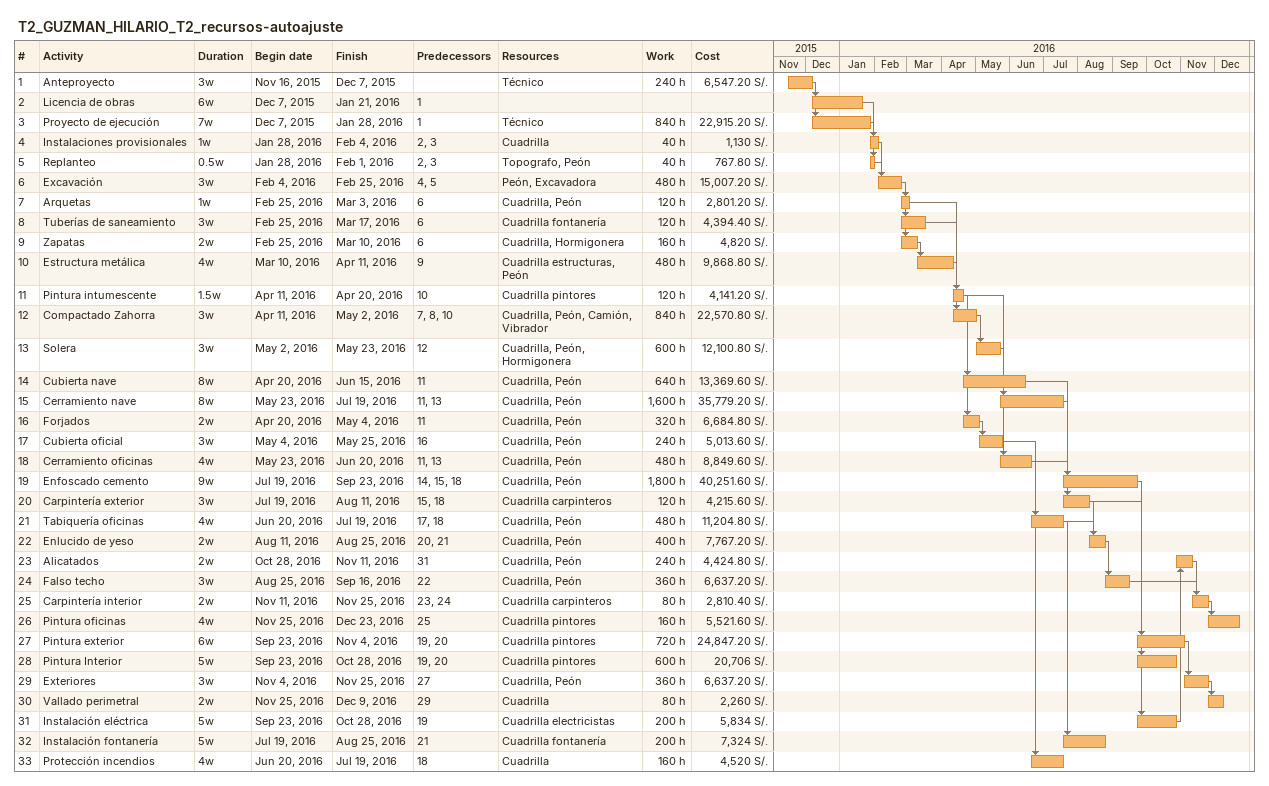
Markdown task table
T2_GUZMAN_HILARIO_T2_recursos-autoajuste

| ID | Task | Duration | Start | Finish | Predecessors | Resources | Work (h) | Cost (S/.) |
|---|---|---|---|---|---|---|---|---|
| 1 | Anteproyecto | 3w | 2015-11-16 | 2015-12-07 |  | Técnico | 240 | 6547.20 |
| 2 | Licencia de obras | 6w | 2015-12-07 | 2016-01-21 | 1 |  |  |  |
| 3 | Proyecto de ejecución | 7w | 2015-12-07 | 2016-01-28 | 1 | Técnico | 840 | 22915.20 |
| 4 | Instalaciones provisionales | 1w | 2016-01-28 | 2016-02-04 | 2, 3 | Cuadrilla | 40 | 1130 |
| 5 | Replanteo | 0.5w | 2016-01-28 | 2016-02-01 | 2, 3 | Topografo, Peón | 40 | 767.80 |
| 6 | Excavación | 3w | 2016-02-04 | 2016-02-25 | 4, 5 | Peón, Excavadora | 480 | 15007.20 |
| 7 | Arquetas | 1w | 2016-02-25 | 2016-03-03 | 6 | Cuadrilla, Peón | 120 | 2801.20 |
| 8 | Tuberías de saneamiento | 3w | 2016-02-25 | 2016-03-17 | 6 | Cuadrilla fontanería | 120 | 4394.40 |
| 9 | Zapatas | 2w | 2016-02-25 | 2016-03-10 | 6 | Cuadrilla, Hormigonera | 160 | 4820 |
| 10 | Estructura metálica | 4w | 2016-03-10 | 2016-04-11 | 9 | Cuadrilla estructuras, Peón | 480 | 9868.80 |
| 11 | Pintura intumescente | 1.5w | 2016-04-11 | 2016-04-20 | 10 | Cuadrilla pintores | 120 | 4141.20 |
| 12 | Compactado Zahorra | 3w | 2016-04-11 | 2016-05-02 | 7, 8, 10 | Cuadrilla, Peón, Camión, Vibrador | 840 | 22570.80 |
| 13 | Solera | 3w | 2016-05-02 | 2016-05-23 | 12 | Cuadrilla, Peón, Hormigonera | 600 | 12100.80 |
| 14 | Cubierta nave | 8w | 2016-04-20 | 2016-06-15 | 11 | Cuadrilla, Peón | 640 | 13369.60 |
| 15 | Cerramiento nave | 8w | 2016-05-23 | 2016-07-19 | 11, 13 | Cuadrilla, Peón | 1600 | 35779.20 |
| 16 | Forjados | 2w | 2016-04-20 | 2016-05-04 | 11 | Cuadrilla, Peón | 320 | 6684.80 |
| 17 | Cubierta oficial | 3w | 2016-05-04 | 2016-05-25 | 16 | Cuadrilla, Peón | 240 | 5013.60 |
| 18 | Cerramiento oficinas | 4w | 2016-05-23 | 2016-06-20 | 11, 13 | Cuadrilla, Peón | 480 | 8849.60 |
| 19 | Enfoscado cemento | 9w | 2016-07-19 | 2016-09-23 | 14, 15, 18 | Cuadrilla, Peón | 1800 | 40251.60 |
| 20 | Carpintería exterior | 3w | 2016-07-19 | 2016-08-11 | 15, 18 | Cuadrilla carpinteros | 120 | 4215.60 |
| 21 | Tabiquería oficinas | 4w | 2016-06-20 | 2016-07-19 | 17, 18 | Cuadrilla, Peón | 480 | 11204.80 |
| 22 | Enlucido de yeso | 2w | 2016-08-11 | 2016-08-25 | 20, 21 | Cuadrilla, Peón | 400 | 7767.20 |
| 23 | Alicatados | 2w | 2016-10-28 | 2016-11-11 | 31 | Cuadrilla, Peón | 240 | 4424.80 |
| 24 | Falso techo | 3w | 2016-08-25 | 2016-09-16 | 22 | Cuadrilla, Peón | 360 | 6637.20 |
| 25 | Carpintería interior | 2w | 2016-11-11 | 2016-11-25 | 23, 24 | Cuadrilla carpinteros | 80 | 2810.40 |
| 26 | Pintura oficinas | 4w | 2016-11-25 | 2016-12-23 | 25 | Cuadrilla pintores | 160 | 5521.60 |
| 27 | Pintura exterior | 6w | 2016-09-23 | 2016-11-04 | 19, 20 | Cuadrilla pintores | 720 | 24847.20 |
| 28 | Pintura Interior | 5w | 2016-09-23 | 2016-10-28 | 19, 20 | Cuadrilla pintores | 600 | 20706 |
| 29 | Exteriores | 3w | 2016-11-04 | 2016-11-25 | 27 | Cuadrilla, Peón | 360 | 6637.20 |
| 30 | Vallado perimetral | 2w | 2016-11-25 | 2016-12-09 | 29 | Cuadrilla | 80 | 2260 |
| 31 | Instalación eléctrica | 5w | 2016-09-23 | 2016-10-28 | 19 | Cuadrilla electricistas | 200 | 5834 |
| 32 | Instalación fontanería | 5w | 2016-07-19 | 2016-08-25 | 21 | Cuadrilla fontanería | 200 | 7324 |
| 33 | Protección incendios | 4w | 2016-06-20 | 2016-07-19 | 18 | Cuadrilla | 160 | 4520 |
